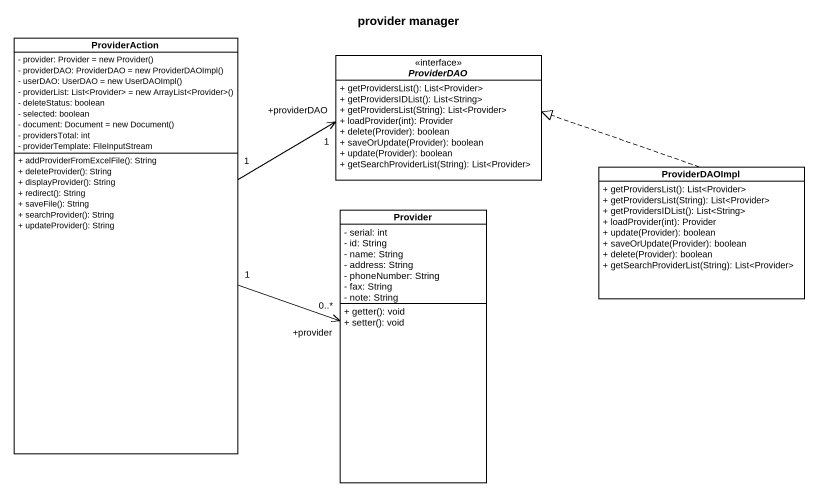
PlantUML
@startuml
title provider manager
hide circle
hide empty members
skinparam classAttributeIconSize 0
class ProviderAction {
  {field} - provider: Provider = new Provider()
  {field} - providerDAO: ProviderDAO = new ProviderDAOImpl()
  {field} - userDAO: UserDAO = new UserDAOImpl()
  {field} - providerList: List<Provider> = new ArrayList<Provider>()
  - deleteStatus: boolean
  - selected: boolean
  {field} - document: Document = new Document()
  - providersTotal: int
  - providerTemplate: FileInputStream
  + addProviderFromExcelFile(): String
  + deleteProvider(): String
  + displayProvider(): String
  + redirect(): String
  + saveFile(): String
  + searchProvider(): String
  + updateProvider(): String
}
interface ProviderDAO <<interface>> {
  + getProvidersList(): List<Provider>
  + getProvidersIDList(): List<String>
  + getProvidersList(String): List<Provider>
  + loadProvider(int): Provider
  + delete(Provider): boolean
  + saveOrUpdate(Provider): boolean
  + update(Provider): boolean
  + getSearchProviderList(String): List<Provider>
}
class ProviderDAOImpl {
  + getProvidersList(): List<Provider>
  + getProvidersList(String): List<Provider>
  + getProvidersIDList(): List<String>
  + loadProvider(int): Provider
  + update(Provider): boolean
  + saveOrUpdate(Provider): boolean
  + delete(Provider): boolean
  + getSearchProviderList(String): List<Provider>
}
class Provider {
  - serial: int
  - id: String
  - name: String
  - address: String
  - phoneNumber: String
  - fax: String
  - note: String
  + getter(): void
  + setter(): void
}
ProviderAction "1" -right-> "+providerDAO\n1" ProviderDAO
ProviderAction "1" -right-> "+provider\n0..*" Provider
ProviderDAOImpl .left.|> ProviderDAO
@enduml
